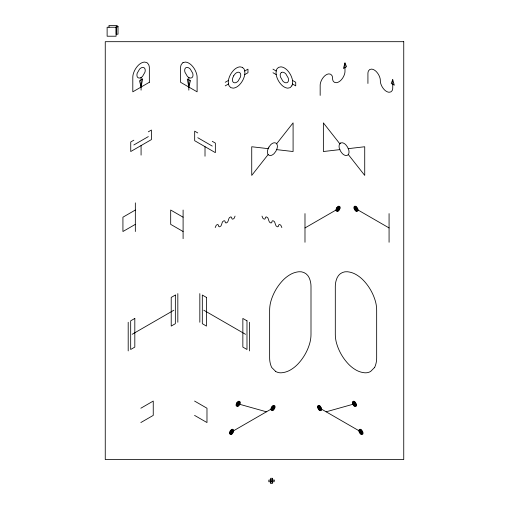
<?xml version="1.0" encoding="UTF-8"?>
<svg xmlns="http://www.w3.org/2000/svg" width="509" height="509" viewBox="0 0 509 509"><rect width="100%" height="100%" fill="white"/><g stroke="black" fill="none" stroke-linecap="round" stroke-linejoin="round"><path stroke-width="0.76" d="M215.212 227.58L216.261 225.188L217.547 224.494L218.367 224.965L218.679 226.416L219.487 226.842C222.719 226.2 220.938 221.32 224.17 220.671L224.984 221.141L225.296 222.592L226.104 223.025C229.336 222.376 227.555 217.496 230.787 216.853L231.601 217.324L231.913 218.775L232.721 219.201L234.013 218.507L235.063 216.115M344.981 62.931L343.429 68.492L346.534 66.704L344.981 62.931L344.981 71.133A10.027 10.027 0 0 1 344.568 73.99A15.149 15.149 0 0 1 341.043 80.091A10.027 10.027 0 0 1 338.778 81.879A6.401 6.401 0 0 1 336.207 82.706L334.394 82.312L333.179 81.096A6.795 6.795 0 0 1 332.574 78.297A6.401 6.401 0 0 0 332.008 75.656L330.755 74.282L328.941 73.888A6.401 6.401 0 0 0 326.371 74.715A10.027 10.027 0 0 0 324.106 76.503A15.149 15.149 0 0 0 320.581 82.604A10.027 10.027 0 0 0 320.167 85.461L320.167 95.412M392.738 79.646L391.192 83.419L394.29 85.207L392.738 79.646L392.738 87.847A6.795 6.795 0 0 1 392.134 90.647L390.925 91.862L389.105 92.256A6.401 6.401 0 0 1 386.535 91.429A10.027 10.027 0 0 1 384.27 89.641A15.149 15.149 0 0 1 380.751 83.54A10.027 10.027 0 0 1 380.331 80.683A10.027 10.027 0 0 0 379.918 77.826A15.149 15.149 0 0 0 376.393 71.724A10.027 10.027 0 0 0 374.128 69.937A6.401 6.401 0 0 0 371.557 69.109L369.744 69.504L368.497 70.878A6.401 6.401 0 0 0 367.924 73.519L367.924 83.47M268.186 154.501L251.732 175.408L251.732 146.751L268.237 148.66M276.603 143.812L293.089 122.873L293.089 151.529L276.584 149.621M225.22 82.28L228.452 80.409M244.695 71.031L247.966 69.148L247.966 72.73L244.734 74.594M225.22 85.862L228.49 83.972M133.835 140.185L130.737 141.973L130.737 151.529L151.415 139.587L151.415 130.037L148.316 131.825M133.835 144.963L148.316 136.603M135.337 210.032L122.93 217.197L122.93 231.519L135.337 224.361M304.986 227.943L338.078 208.836M132.143 334.311L173.868 310.223M140.84 408.224L153.247 401.06L153.247 415.389L140.84 422.553M231.633 431.899L272.996 408.021M326.135 411.806L354.417 403.866M339.872 149.621L323.368 151.529L323.368 122.873L339.853 143.812M348.22 148.66L364.724 146.751L364.724 175.408L348.271 154.501M270.616 479.968L272.372 479.968M270.616 481.87L272.372 481.87M238.161 403.866L266.442 411.806M272.977 69.148L276.247 71.031M292.49 80.409L295.723 82.28L295.723 85.862L292.452 83.972M272.977 72.73L276.209 74.594M355.988 208.836L389.073 227.943M197.772 132.944L194.673 131.15L194.673 140.7L215.352 152.643L215.352 143.093L212.247 141.298M197.772 137.716L212.247 146.077M183.1 217.197L170.687 210.032L170.687 224.361L183.1 231.519M203.797 310.223L245.523 334.311M319.582 408.021L360.945 431.899M194.572 401.06L206.978 408.224L206.978 422.553L194.572 415.389M281.852 227.58L280.803 225.188L279.511 224.494L278.697 224.965L278.378 226.416L277.57 226.842C274.345 226.2 276.12 221.32 272.894 220.671L272.073 221.141L271.761 222.592L270.953 223.025C267.728 222.376 269.503 217.496 266.277 216.853L265.456 217.324L265.144 218.775L264.336 219.201L263.051 218.507L262.001 216.115M389.073 213.615L389.073 242.265M304.986 213.615L304.986 242.265M272.404 480.076L272.404 481.762M249.467 322.261L249.467 350.917M205.012 146.675L205.012 156.225M199.833 293.604L199.833 322.261M188.833 77.502A4.269 4.269 0 0 0 190.544 78.055L191.759 77.794L192.567 76.98A4.53 4.53 0 0 0 192.968 75.116A6.687 6.687 0 0 0 192.695 73.213L190.341 69.141A6.687 6.687 0 0 0 188.833 67.951A4.269 4.269 0 0 0 187.121 67.398L185.906 67.659L185.079 68.581A4.269 4.269 0 0 0 184.697 70.337A6.687 6.687 0 0 0 184.977 72.246L187.325 76.312A6.687 6.687 0 0 0 188.833 77.502L188.833 90.138M183.1 210.032L183.1 238.683M177.832 293.604L177.832 322.261M141.076 77.502A4.269 4.269 0 0 1 139.364 78.055L138.149 77.794L137.341 76.98A4.53 4.53 0 0 1 136.94 75.116A6.687 6.687 0 0 1 137.214 73.213L139.568 69.141A6.687 6.687 0 0 1 141.076 67.951A4.269 4.269 0 0 1 142.787 67.398L144.002 67.659L144.83 68.581A4.269 4.269 0 0 1 145.211 70.337A6.687 6.687 0 0 1 144.931 72.246L142.584 76.312A6.687 6.687 0 0 1 141.076 77.502L141.076 90.138M141.076 145.555L141.076 155.111M135.337 202.868L135.337 231.519M128.198 322.261L128.198 350.917M116.084 27.263L116.084 36.215L107.125 36.215L107.125 27.263L117.121 27.238L117.121 25.45L109.002 25.45L109.002 27.238M230.863 432.001C231.76 435.761 233.739 427.846 230.863 432.001M231.251 431.95C231.703 433.541 232.46 430.111 231.251 431.95M237.391 403.961C238.288 407.728 240.267 399.807 237.391 403.961M237.773 403.911C238.231 405.501 238.988 402.072 237.773 403.911M272.22 408.123C273.117 411.883 275.102 403.968 272.22 408.123M272.608 408.072C273.066 409.662 273.823 406.233 272.608 408.072M337.302 208.932C338.192 212.705 340.19 204.777 337.302 208.932M337.69 208.887C338.141 210.478 338.905 207.042 337.69 208.887M142.628 78.997L141.076 87.052L139.523 80.785L142.628 78.997M355.231 208.009C355.409 211.954 358.33 207.767 355.231 208.009M355.606 208.423C355.696 210.395 357.159 208.302 355.606 208.423M318.838 407.175C318.939 411.087 321.974 407.041 318.838 407.175M319.207 407.594C319.264 409.554 320.778 407.531 319.207 407.594M353.672 403.013C353.774 406.933 356.809 402.886 353.672 403.013M354.041 403.44C354.092 405.399 355.613 403.376 354.041 403.44M360.194 431.053C360.302 434.966 363.331 430.919 360.194 431.053M360.569 431.479C360.62 433.433 362.134 431.409 360.569 431.479M190.385 80.785L188.833 87.052L187.28 78.997L190.385 80.785M233.669 75.816L232.734 77.985A6.687 6.687 0 0 0 232.454 79.894A4.53 4.53 0 0 0 232.855 81.758L233.669 82.566L234.878 82.827A4.269 4.269 0 0 0 236.59 82.28A6.687 6.687 0 0 0 238.104 81.084L240.452 77.018A6.687 6.687 0 0 0 240.725 75.116A4.269 4.269 0 0 0 240.35 73.353L239.516 72.437L238.301 72.176A4.269 4.269 0 0 0 236.59 72.73A6.687 6.687 0 0 0 235.082 73.92L233.669 75.816M268.898 147.114L267.779 149.722A8.023 8.023 0 0 0 267.448 152.006A5.44 5.44 0 0 0 267.931 154.246L268.898 155.22L270.355 155.531A5.122 5.122 0 0 0 272.41 154.87A8.023 8.023 0 0 0 274.224 153.438L275.916 151.167L277.042 148.558A8.023 8.023 0 0 0 277.373 146.274A5.122 5.122 0 0 0 276.915 144.162L275.916 143.061L274.466 142.749A5.122 5.122 0 0 0 272.41 143.411A8.023 8.023 0 0 0 270.597 144.836L268.898 147.114M236.698 403.02L236.233 404.108A3.34 3.34 0 0 0 236.093 405.056A2.131 2.131 0 0 0 236.284 405.94L237.302 406.526A2.131 2.131 0 0 0 238.161 406.252A3.34 3.34 0 0 0 238.918 405.654L240.089 403.624A3.34 3.34 0 0 0 240.229 402.67A2.265 2.265 0 0 0 240.025 401.735L239.014 401.2A2.131 2.131 0 0 0 238.161 401.474A3.34 3.34 0 0 0 237.404 402.072L236.698 403.02M236.99 403.192L236.615 404.057A2.672 2.672 0 0 0 236.507 404.82A1.705 1.705 0 0 0 236.66 405.527L237.474 405.997A1.705 1.705 0 0 0 238.161 405.775A2.672 2.672 0 0 0 238.766 405.298L239.701 403.669A2.672 2.672 0 0 0 239.815 402.912A1.813 1.813 0 0 0 239.656 402.161L238.848 401.735A1.705 1.705 0 0 0 238.161 401.957A2.672 2.672 0 0 0 237.557 402.428L236.99 403.192M237.283 403.357L237.003 404.012A2.004 2.004 0 0 0 236.92 404.579A1.279 1.279 0 0 0 237.035 405.107L237.646 405.463A1.279 1.279 0 0 0 238.161 405.298A2.004 2.004 0 0 0 238.613 404.941L239.319 403.72A2.004 2.004 0 0 0 239.402 403.147A1.362 1.362 0 0 0 239.281 402.587L238.676 402.269A1.279 1.279 0 0 0 238.161 402.434A2.004 2.004 0 0 0 237.709 402.791L237.283 403.357M230.17 431.059L229.705 432.141A3.34 3.34 0 0 0 229.565 433.095A2.131 2.131 0 0 0 229.756 433.973L230.781 434.565A2.131 2.131 0 0 0 231.633 434.292A3.34 3.34 0 0 0 232.39 433.693L233.561 431.657A3.34 3.34 0 0 0 233.701 430.709A2.265 2.265 0 0 0 233.504 429.774L232.492 429.24A2.131 2.131 0 0 0 231.633 429.513A3.34 3.34 0 0 0 230.882 430.111L230.17 431.059M230.462 431.225L230.093 432.096A2.672 2.672 0 0 0 229.979 432.86A1.705 1.705 0 0 0 230.132 433.56L230.952 434.031A1.705 1.705 0 0 0 231.633 433.814A2.672 2.672 0 0 0 232.238 433.337L233.179 431.708A2.672 2.672 0 0 0 233.287 430.945A1.813 1.813 0 0 0 233.128 430.2L232.32 429.774A1.705 1.705 0 0 0 231.633 429.99A2.672 2.672 0 0 0 231.029 430.468L230.462 431.225M230.755 431.397L230.475 432.046A2.004 2.004 0 0 0 230.392 432.618A1.279 1.279 0 0 0 230.507 433.146L231.118 433.503A1.279 1.279 0 0 0 231.633 433.337A2.004 2.004 0 0 0 232.085 432.974L232.791 431.759A2.004 2.004 0 0 0 232.874 431.187A1.362 1.362 0 0 0 232.753 430.627L232.149 430.302A1.279 1.279 0 0 0 231.633 430.468A2.004 2.004 0 0 0 231.181 430.824L230.755 431.397M336.614 207.99L336.144 209.078A3.34 3.34 0 0 0 336.01 210.032A2.265 2.265 0 0 0 336.207 210.968L337.219 211.502A2.131 2.131 0 0 0 338.078 211.222A3.34 3.34 0 0 0 338.829 210.631L340.006 208.595A3.34 3.34 0 0 0 340.146 207.64A2.131 2.131 0 0 0 339.955 206.762L338.93 206.17A2.131 2.131 0 0 0 338.078 206.45A3.34 3.34 0 0 0 337.321 207.042L336.614 207.99M336.907 208.162L336.532 209.027A2.672 2.672 0 0 0 336.424 209.791A1.813 1.813 0 0 0 336.583 210.541L337.391 210.968A1.705 1.705 0 0 0 338.078 210.745A2.672 2.672 0 0 0 338.682 210.268L339.618 208.645A2.672 2.672 0 0 0 339.732 207.882A1.705 1.705 0 0 0 339.579 207.176L338.759 206.705A1.705 1.705 0 0 0 338.078 206.928A2.672 2.672 0 0 0 337.473 207.405L336.907 208.162M337.2 208.327L336.92 208.983A2.004 2.004 0 0 0 336.837 209.555A1.362 1.362 0 0 0 336.958 210.115L337.562 210.433A1.279 1.279 0 0 0 338.078 210.268A2.004 2.004 0 0 0 338.53 209.912L339.236 208.69A2.004 2.004 0 0 0 339.318 208.117A1.279 1.279 0 0 0 339.204 207.596L338.593 207.239A1.279 1.279 0 0 0 338.078 207.405A2.004 2.004 0 0 0 337.626 207.761L337.2 208.327M271.532 407.181L271.062 408.263A3.34 3.34 0 0 0 270.928 409.217A2.131 2.131 0 0 0 271.119 410.095L272.137 410.687A2.131 2.131 0 0 0 272.996 410.413A3.34 3.34 0 0 0 273.747 409.815L274.924 407.779A3.34 3.34 0 0 0 275.064 406.831A2.265 2.265 0 0 0 274.86 405.896L273.848 405.361A2.131 2.131 0 0 0 272.996 405.635A3.34 3.34 0 0 0 272.239 406.233L271.532 407.181M271.825 407.346L271.45 408.218A2.672 2.672 0 0 0 271.342 408.975A1.705 1.705 0 0 0 271.494 409.681L272.309 410.152A1.705 1.705 0 0 0 272.996 409.936A2.672 2.672 0 0 0 273.6 409.459L274.536 407.83A2.672 2.672 0 0 0 274.65 407.066A1.813 1.813 0 0 0 274.485 406.322L273.677 405.889A1.705 1.705 0 0 0 272.996 406.112A2.672 2.672 0 0 0 272.391 406.589L271.825 407.346M272.118 407.518L271.838 408.167A2.004 2.004 0 0 0 271.755 408.74A1.279 1.279 0 0 0 271.87 409.268L272.48 409.624A1.279 1.279 0 0 0 272.996 409.459A2.004 2.004 0 0 0 273.448 409.096L274.154 407.881A2.004 2.004 0 0 0 274.236 407.308A1.362 1.362 0 0 0 274.116 406.748L273.505 406.424A1.279 1.279 0 0 0 272.996 406.589A2.004 2.004 0 0 0 272.538 406.945L272.118 407.518M182.986 62.594L181.319 64.433A8.538 8.538 0 0 0 180.561 67.951L180.561 82.28L197.104 91.83L197.104 77.502A13.368 13.368 0 0 0 196.55 73.697A20.195 20.195 0 0 0 191.855 65.559A13.368 13.368 0 0 0 188.833 63.173A8.538 8.538 0 0 0 185.41 62.073L182.986 62.594M281.426 72.437L280.593 73.353A4.269 4.269 0 0 0 280.211 75.116A6.687 6.687 0 0 0 280.491 77.018L282.839 81.084A6.687 6.687 0 0 0 284.346 82.28A4.269 4.269 0 0 0 286.064 82.827L287.273 82.566L288.081 81.758A4.53 4.53 0 0 0 288.482 79.894A6.687 6.687 0 0 0 288.209 77.985L285.861 73.92A6.687 6.687 0 0 0 284.346 72.73A4.269 4.269 0 0 0 282.635 72.176L281.426 72.437M291.861 85.798L290.2 87.631L287.776 88.159A8.538 8.538 0 0 1 284.346 87.052A13.368 13.368 0 0 1 281.331 84.672A20.195 20.195 0 0 1 276.629 76.535A13.368 13.368 0 0 1 276.075 72.73A9.06 9.06 0 0 1 276.883 68.989L278.499 67.373L280.923 66.851A8.538 8.538 0 0 1 284.346 67.951A13.368 13.368 0 0 1 287.369 70.337A20.195 20.195 0 0 1 292.064 78.469A13.368 13.368 0 0 1 292.618 82.28A8.538 8.538 0 0 1 291.861 85.798M340.534 143.061L339.541 144.162A5.122 5.122 0 0 0 339.083 146.274A8.023 8.023 0 0 0 339.414 148.558L340.534 151.167L342.233 153.438A8.023 8.023 0 0 0 344.046 154.87A5.122 5.122 0 0 0 346.101 155.531L347.558 155.22L348.525 154.246A5.44 5.44 0 0 0 349.009 152.006A8.023 8.023 0 0 0 348.678 149.722L347.558 147.114L345.859 144.836A8.023 8.023 0 0 0 344.046 143.411A5.122 5.122 0 0 0 341.991 142.749L340.534 143.061M354.525 206.304L354.105 206.762A2.131 2.131 0 0 0 353.92 207.64A3.34 3.34 0 0 0 354.054 208.595L355.231 210.631A3.34 3.34 0 0 0 355.988 211.222A2.131 2.131 0 0 0 356.841 211.502L357.852 210.968A2.265 2.265 0 0 0 358.056 210.032A3.34 3.34 0 0 0 357.916 209.078L356.739 207.042A3.34 3.34 0 0 0 355.988 206.45A2.131 2.131 0 0 0 355.129 206.17L354.525 206.304M354.818 206.813L354.48 207.176A1.705 1.705 0 0 0 354.334 207.882A2.672 2.672 0 0 0 354.442 208.645L355.384 210.268A2.672 2.672 0 0 0 355.988 210.745A1.705 1.705 0 0 0 356.669 210.968L357.477 210.541A1.813 1.813 0 0 0 357.642 209.791A2.672 2.672 0 0 0 357.528 209.027L356.586 207.405A2.672 2.672 0 0 0 355.988 206.928A1.705 1.705 0 0 0 355.301 206.705L354.818 206.813M355.11 207.316L354.856 207.596A1.279 1.279 0 0 0 354.748 208.117A2.004 2.004 0 0 0 354.83 208.69L355.53 209.912A2.004 2.004 0 0 0 355.988 210.268A1.279 1.279 0 0 0 356.497 210.433L357.108 210.115A1.362 1.362 0 0 0 357.229 209.555A2.004 2.004 0 0 0 357.14 208.983L356.44 207.761A2.004 2.004 0 0 0 355.988 207.405A1.279 1.279 0 0 0 355.473 207.239L355.11 207.316M320.708 409.268L320.097 409.624A1.279 1.279 0 0 1 319.582 409.459A2.004 2.004 0 0 1 319.13 409.096L318.424 407.881A2.004 2.004 0 0 1 318.341 407.308A1.362 1.362 0 0 1 318.462 406.748L319.067 406.424A1.279 1.279 0 0 1 319.582 406.589A2.004 2.004 0 0 1 320.034 406.945L320.74 408.167A2.004 2.004 0 0 1 320.823 408.74A1.279 1.279 0 0 1 320.708 409.268M321.084 409.681L320.269 410.152A1.705 1.705 0 0 1 319.582 409.936A2.672 2.672 0 0 1 318.978 409.459L318.036 407.83A2.672 2.672 0 0 1 317.928 407.066A1.813 1.813 0 0 1 318.087 406.322L318.895 405.889A1.705 1.705 0 0 1 319.582 406.112A2.672 2.672 0 0 1 320.186 406.589L321.128 408.218A2.672 2.672 0 0 1 321.236 408.975A1.705 1.705 0 0 1 321.084 409.681M321.459 410.095L320.441 410.687A2.131 2.131 0 0 1 319.582 410.413A3.34 3.34 0 0 1 318.825 409.815L317.654 407.779A3.34 3.34 0 0 1 317.514 406.831A2.265 2.265 0 0 1 317.718 405.896L318.723 405.361A2.131 2.131 0 0 1 319.582 405.635A3.34 3.34 0 0 1 320.339 406.233L321.51 408.263A3.34 3.34 0 0 1 321.65 409.217A2.131 2.131 0 0 1 321.459 410.095M355.543 405.107L354.932 405.463A1.279 1.279 0 0 1 354.417 405.298A2.004 2.004 0 0 1 353.965 404.941L353.259 403.72A2.004 2.004 0 0 1 353.176 403.147A1.362 1.362 0 0 1 353.297 402.587L353.901 402.269A1.279 1.279 0 0 1 354.417 402.434A2.004 2.004 0 0 1 354.868 402.791L355.575 404.012A2.004 2.004 0 0 1 355.657 404.579A1.279 1.279 0 0 1 355.543 405.107M355.918 405.527L355.104 405.997A1.705 1.705 0 0 1 354.417 405.775A2.672 2.672 0 0 1 353.812 405.298L352.871 403.669A2.672 2.672 0 0 1 352.762 402.912A1.813 1.813 0 0 1 352.922 402.161L353.73 401.735A1.705 1.705 0 0 1 354.417 401.957A2.672 2.672 0 0 1 355.021 402.428L355.956 404.057A2.672 2.672 0 0 1 356.071 404.82A1.705 1.705 0 0 1 355.918 405.527M356.294 405.94L355.276 406.526A2.131 2.131 0 0 1 354.417 406.252A3.34 3.34 0 0 1 353.66 405.654L352.489 403.624A3.34 3.34 0 0 1 352.349 402.67A2.265 2.265 0 0 1 352.552 401.735L353.558 401.2A2.131 2.131 0 0 1 354.417 401.474A3.34 3.34 0 0 1 355.174 402.072L356.345 404.108A3.34 3.34 0 0 1 356.485 405.056A2.131 2.131 0 0 1 356.294 405.94M362.071 433.146L361.454 433.503A1.279 1.279 0 0 1 360.945 433.337A2.004 2.004 0 0 1 360.487 432.974L359.787 431.759A2.004 2.004 0 0 1 359.704 431.187A1.362 1.362 0 0 1 359.825 430.627L360.429 430.302A1.279 1.279 0 0 1 360.945 430.468A2.004 2.004 0 0 1 361.396 430.824L362.096 432.046A2.004 2.004 0 0 1 362.185 432.618A1.279 1.279 0 0 1 362.071 433.146M362.446 433.56L361.625 434.031A1.705 1.705 0 0 1 360.945 433.814A2.672 2.672 0 0 1 360.34 433.337L359.399 431.708A2.672 2.672 0 0 1 359.29 430.945A1.813 1.813 0 0 1 359.449 430.2L360.257 429.774A1.705 1.705 0 0 1 360.945 429.99A2.672 2.672 0 0 1 361.543 430.468L362.484 432.096A2.672 2.672 0 0 1 362.599 432.86A1.705 1.705 0 0 1 362.446 433.56M362.822 433.973L361.797 434.565A2.131 2.131 0 0 1 360.945 434.292A3.34 3.34 0 0 1 360.187 433.693L359.01 431.657A3.34 3.34 0 0 1 358.87 430.709A2.265 2.265 0 0 1 359.074 429.774L360.086 429.24A2.131 2.131 0 0 1 360.945 429.513A3.34 3.34 0 0 1 361.695 430.111L362.872 432.141A3.34 3.34 0 0 1 363.012 433.095A2.131 2.131 0 0 1 362.822 433.973M374.649 367.422L370.609 371.468A10.116 10.116 0 0 1 364.552 372.773A21.34 21.34 0 0 1 355.988 370.018A33.422 33.422 0 0 1 348.436 364.062A50.486 50.486 0 0 1 336.691 343.721A33.422 33.422 0 0 1 335.304 334.203L335.304 286.446A21.34 21.34 0 0 1 337.2 277.647A10.116 10.116 0 0 1 347.418 271.749A21.34 21.34 0 0 1 355.988 274.504A33.422 33.422 0 0 1 363.541 280.465A50.486 50.486 0 0 1 375.279 300.8A33.422 33.422 0 0 1 376.666 310.325L376.666 358.081A22.657 22.657 0 0 1 374.649 367.422M149.347 82.28L132.804 91.83L132.804 77.502A13.368 13.368 0 0 1 133.358 73.697A20.195 20.195 0 0 1 138.054 65.559A13.368 13.368 0 0 1 141.076 63.173A8.538 8.538 0 0 1 144.499 62.073L146.923 62.594L148.59 64.433A8.538 8.538 0 0 1 149.347 67.951L149.347 82.28M134.815 318.443L130.679 320.829L130.679 349.486L134.815 347.093L134.815 318.443M175.351 295.042L171.215 297.428L171.215 326.084L175.351 323.692L175.351 295.042M118.012 26.347L116.224 26.347L116.224 34.186L118.012 34.186L118.012 26.347M403.745 41.687L105.255 41.687L105.255 459.563L403.745 459.563L403.745 41.687M272.372 478.288L270.616 478.288L270.616 483.55L272.372 483.55L272.372 478.288M274.166 480.076L268.822 480.076L268.822 481.762L274.166 481.762L274.166 480.076M242.443 67.373L240.019 66.851A8.538 8.538 0 0 0 236.59 67.951A13.368 13.368 0 0 0 233.567 70.337A20.195 20.195 0 0 0 228.872 78.469A13.368 13.368 0 0 0 228.318 82.28A8.538 8.538 0 0 0 229.075 85.798L230.742 87.631L233.167 88.159A8.538 8.538 0 0 0 236.59 87.052A13.368 13.368 0 0 0 239.612 84.672A20.195 20.195 0 0 0 244.307 76.535A13.368 13.368 0 0 0 244.861 72.73A9.06 9.06 0 0 0 244.059 68.989L242.443 67.373M206.45 297.428L202.315 295.042L202.315 323.692L206.45 326.084L206.45 297.428M246.986 320.829L242.85 318.443L242.85 347.093L246.986 349.486L246.986 320.829M275.693 371.468L271.653 367.422A22.657 22.657 0 0 1 269.636 358.081L269.636 310.325A33.422 33.422 0 0 1 271.023 300.8A50.486 50.486 0 0 1 282.769 280.465A33.422 33.422 0 0 1 290.321 274.504A21.34 21.34 0 0 1 298.885 271.749A10.116 10.116 0 0 1 309.103 277.647A21.34 21.34 0 0 1 310.999 286.446L310.999 334.203A33.422 33.422 0 0 1 309.612 343.721A50.486 50.486 0 0 1 297.873 364.062A33.422 33.422 0 0 1 290.321 370.018A21.34 21.34 0 0 1 281.751 372.773A10.116 10.116 0 0 1 275.693 371.468"/></g></svg>
